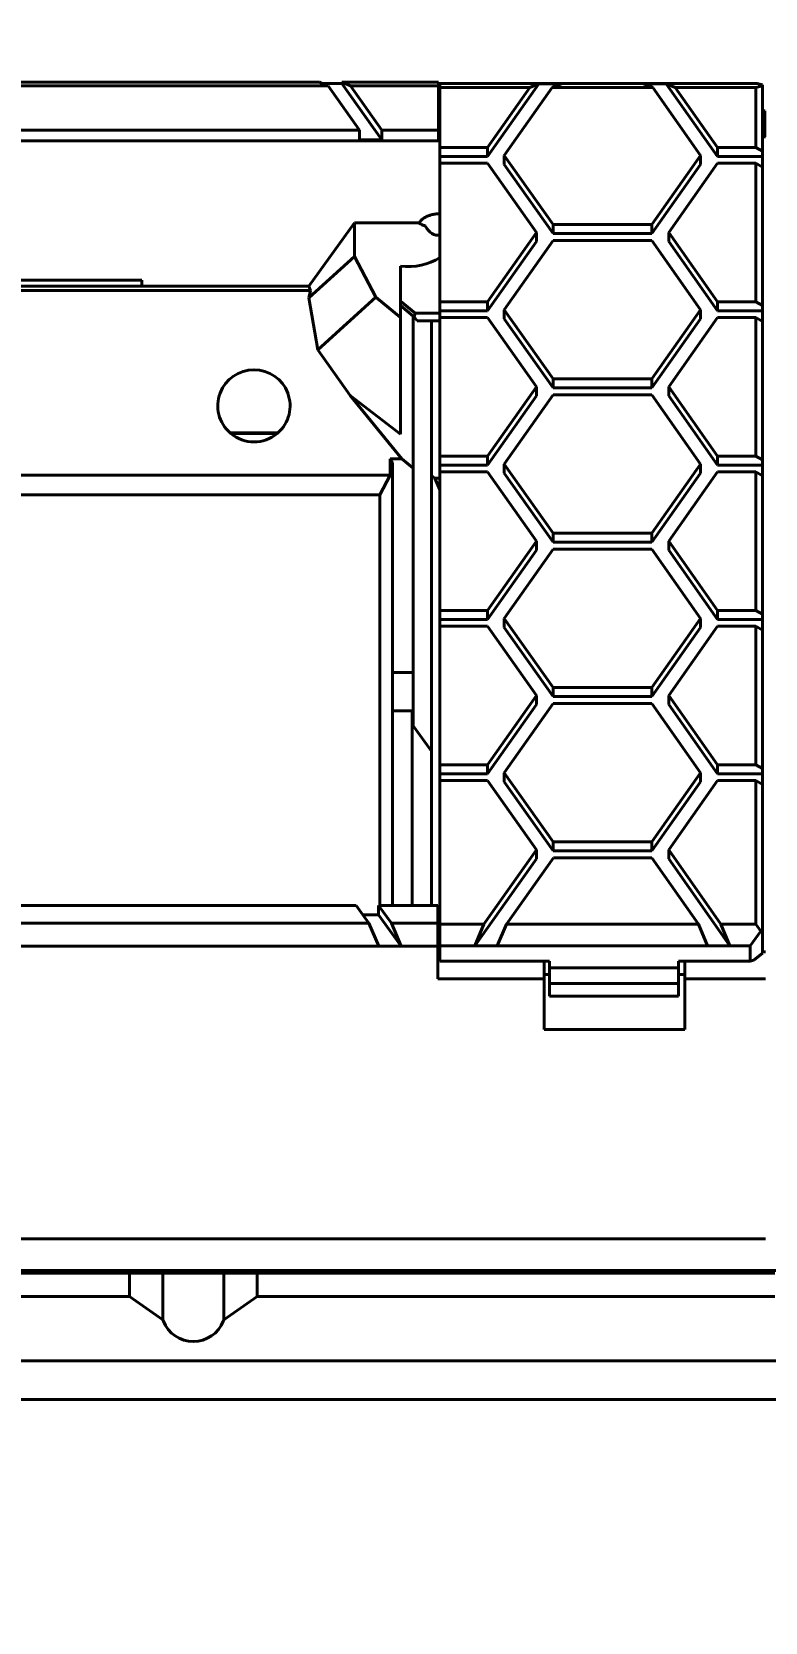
# Model space of a CAD drawing. Header units: millimetres. Extents: x 15 to 415, y 5 to 292.
# Drawn here: x 106.65 to 113.75, y 179.4 to 194.81 of the extents above; entities that cross this region are included whole.
import ezdxf

# ---------------------------------------------------------------- set-up
doc = ezdxf.new("R2010")
doc.units = ezdxf.units.MM
doc.layers.add('Annotations', color=7, linetype='Continuous')
doc.layers.add('Geometries', color=7, linetype='Continuous')
doc.styles.add('Shapr2', font='txt', dxfattribs={"height": 3.3495})
doc.dimstyles.new('ISO-25', dxfattribs={"dimtxt": 2.5, "dimasz": 2.5, "dimexe": 1.25, "dimexo": 0.625, "dimtad": 1, "dimtxsty": 'Standard', "dimcen": 2.5, "dimadec": 0, "dimazin": 0, "dimtfac": 1, "dimtmove": 0, "dimatfit": 3, "dimfxl": 1, "dimarcsym": 0})

# ---------------------------------------------------------------- blocks, each defined once
blk = doc.blocks.new('*D4')
at = {"layer": 'Annotations', "color": 0, "linetype": 'Continuous', "lineweight": 15}
for p, q in [((147.707, 194.18), (147.707, 154.112)), ((87.043, 193.934), (87.043, 154.112)), ((145.207, 155.362), (89.543, 155.362))]:
    blk.add_line(p, q, dxfattribs=at)
at = {"layer": 'Annotations', "color": 0}
for points in [[(89.543, 155.778), (89.543, 154.945), (87.043, 155.362)], [(145.207, 154.945), (145.207, 155.778), (147.707, 155.362)]]:
    blk.add_solid(points, dxfattribs=at)
at = {"layer": 'Defpoints', "color": 0}
for p in [(147.707, 194.805), (87.043, 194.559), (87.043, 155.362)]:
    blk.add_point(p, dxfattribs=at)
at = {"layer": 'Annotations', "color": 0, "lineweight": 15, "insert": (115.248, 158.056), "char_height": 3.3495, "attachment_point": 5, "style": 'Shapr2'}
blk.add_mtext('\\A1;485,31', dxfattribs=at)
blk = doc.blocks.new('*D5')
at = {"layer": 'Annotations', "color": 0, "linetype": 'Continuous', "lineweight": 15}
for p, q in [((95.581, 179.463), (95.581, 163.838)), ((140.581, 179.463), (140.581, 163.838)), ((98.081, 165.088), (138.081, 165.088))]:
    blk.add_line(p, q, dxfattribs=at)
at = {"layer": 'Annotations', "color": 0}
for points in [[(98.081, 165.505), (98.081, 164.671), (95.581, 165.088)], [(138.081, 164.671), (138.081, 165.505), (140.581, 165.088)]]:
    blk.add_solid(points, dxfattribs=at)
at = {"layer": 'Defpoints', "color": 0}
for p in [(95.581, 180.088), (140.581, 180.088), (140.581, 165.088)]:
    blk.add_point(p, dxfattribs=at)
at = {"layer": 'Annotations', "color": 0, "lineweight": 15, "insert": (118.081, 167.463), "char_height": 3.3495, "attachment_point": 5, "style": 'Shapr2'}
blk.add_mtext('\\A1;360', dxfattribs=at)

msp = doc.modelspace()

# ---------------------------------------------------------------- linework, layer by layer
at = {"layer": 'Geometries', "linetype": 'Continuous', "lineweight": 40}
for p, q in [((109.5199, 194.2806), (95.3376, 194.2806)), ((98.0815, 194.3163), (109.4361, 194.3163)), ((109.4607, 194.3058), (109.4361, 194.3163)), ((109.6525, 194.3058), (109.4607, 194.3058)), ((109.5199, 194.2806), (109.4607, 194.3058)), ((109.5199, 194.2806), (109.8218, 193.8515)), ((109.6525, 194.3058), (109.6525, 194.3163)), ((109.7363, 194.2806), (109.6525, 194.3163)), ((109.6525, 194.3163), (110.5877, 194.3163)), ((110.0382, 193.7576), (109.6525, 194.3058)), ((109.7363, 194.2806), (110.0382, 193.8515)), ((110.5877, 194.2806), (109.7363, 194.2806)), ((110.5877, 194.3163), (110.5877, 194.2806)), ((110.5877, 194.0552), (110.5877, 194.2806)), ((110.6002, 194.2335), (110.6002, 194.3052)), ((110.6002, 194.2648), (110.6002, 194.3052)), ((110.6002, 194.3052), (113.6752, 194.3052)), ((111.0616, 193.5975), (111.5599, 194.3021)), ((111.5599, 194.3021), (111.4717, 194.2648)), ((111.7766, 194.3021), (111.5599, 194.3021)), ((111.6884, 194.2648), (111.7766, 194.3021)), ((112.794, 194.3021), (112.5776, 194.3021)), ((112.5776, 194.3021), (112.6653, 194.2648)), ((112.794, 194.3021), (113.2898, 193.5975)), ((112.8817, 194.2648), (112.794, 194.3021)), ((113.7252, 194.2804), (113.6614, 194.2648)), ((113.7252, 194.2929), (113.6752, 194.3052)), ((113.7252, 194.2929), (113.7252, 194.2804)), ((113.7252, 194.2804), (113.7252, 194.046)), ((110.6002, 194.2648), (110.6002, 193.6848)), ((110.6002, 194.2648), (111.4717, 194.2648)), ((111.4717, 194.2648), (111.0616, 193.6848)), ((111.224, 193.608), (111.6884, 194.2648)), ((111.6884, 194.2648), (112.6653, 194.2648)), ((112.6653, 194.2648), (113.1274, 193.608)), ((113.2898, 193.6848), (112.8817, 194.2648)), ((112.8817, 194.2648), (113.6614, 194.2648)), ((113.6614, 194.2648), (113.6614, 193.6848)), ((110.5877, 194.04), (110.5877, 194.0552)), ((110.6002, 194.0552), (110.5877, 194.0552)), ((110.5877, 193.8515), (110.5877, 194.04)), ((110.5877, 194.04), (110.6002, 194.04)), ((113.7495, 194.04), (113.7252, 194.046)), ((113.7252, 194.046), (113.7252, 194.04)), ((113.7495, 194.04), (113.7252, 194.04)), ((113.7252, 194.04), (113.7252, 193.7985)), ((113.7502, 194.0395), (113.7495, 194.04)), ((113.7502, 193.7985), (113.7502, 194.0395)), ((109.8218, 193.8515), (95.8502, 193.8515)), ((109.8218, 193.7576), (109.8218, 193.8515)), ((110.5877, 193.8515), (110.0382, 193.8515)), ((110.0382, 193.7576), (110.0382, 193.8515)), ((110.5877, 193.7985), (110.5877, 193.8515)), ((110.6002, 193.7985), (110.6002, 193.9354)), ((110.5877, 193.7504), (96.1399, 193.7504)), ((110.0382, 193.7576), (109.8218, 193.7576)), ((110.5877, 193.7504), (110.5877, 193.7985)), ((110.6002, 193.7985), (110.5877, 193.7985)), ((110.6002, 193.7465), (110.6002, 193.7985)), ((110.6002, 193.7465), (110.6002, 193.7099)), ((110.6002, 193.7099), (110.6002, 193.5312)), ((110.6002, 193.5975), (110.6002, 193.6848)), ((111.0616, 193.6848), (110.6002, 193.6848)), ((111.0616, 193.5975), (111.0616, 193.6848)), ((113.2898, 193.5975), (113.2898, 193.6848)), ((113.6614, 193.6848), (113.2898, 193.6848)), ((113.7252, 193.6482), (113.6614, 193.6848)), ((113.7502, 193.7985), (113.7252, 193.7985)), ((113.7252, 193.7985), (113.7252, 193.7893)), ((113.7252, 193.7893), (113.7502, 193.7893)), ((113.7252, 193.7893), (113.7252, 193.6482)), ((113.7502, 193.7985), (113.7502, 193.7893)), ((113.7502, 193.7893), (113.7549, 193.7893)), ((110.6002, 193.4439), (110.6002, 193.5975)), ((110.6002, 193.5975), (111.0616, 193.5975)), ((110.6002, 193.4439), (110.6002, 193.5312)), ((110.6002, 193.5312), (110.6002, 192.1898)), ((110.6002, 193.5312), (110.6002, 193.1468)), ((110.6002, 193.5312), (111.0616, 193.5312)), ((111.5359, 192.8605), (111.0616, 193.5312)), ((111.224, 193.608), (111.6983, 192.9373)), ((111.224, 193.5207), (111.224, 193.608)), ((111.6983, 192.85), (111.224, 193.5207)), ((113.1274, 193.608), (112.6555, 192.9373)), ((112.6555, 192.85), (113.1274, 193.5207)), ((113.2898, 193.5312), (112.8179, 192.8605)), ((113.1274, 193.5207), (113.1274, 193.608)), ((113.2898, 193.5975), (113.7252, 193.5975)), ((113.2898, 193.5312), (113.4752, 193.5312)), ((113.4752, 193.5312), (113.6614, 193.5312)), ((113.6614, 193.5312), (113.6614, 192.1898)), ((113.6614, 193.5312), (113.7252, 193.4946)), ((113.7252, 193.5975), (113.7252, 193.6482)), ((113.7252, 193.4946), (113.7252, 193.5975)), ((113.7252, 193.4946), (113.7252, 192.1533)), ((110.6002, 193.0416), (110.6002, 193.1468)), ((109.331, 192.3407), (109.7753, 192.956)), ((109.7753, 192.6299), (109.7753, 192.956)), ((109.7753, 192.956), (110.3894, 192.956)), ((110.3896, 192.9562), (110.3998, 192.9508)), ((110.594, 193.0417), (110.6002, 193.0416)), ((110.6002, 193.0416), (110.6002, 192.8343)), ((111.6983, 192.9373), (112.6555, 192.9373)), ((111.6983, 192.85), (111.6983, 192.9373)), ((112.6555, 192.85), (112.6555, 192.9373)), ((110.6002, 192.8343), (110.6002, 192.6178)), ((111.0616, 192.1898), (111.5359, 192.8605)), ((111.5359, 192.7732), (111.0616, 192.1026)), ((111.224, 192.1131), (111.6983, 192.7837)), ((111.5359, 192.7732), (111.5359, 192.8605)), ((112.6555, 192.85), (111.6983, 192.85)), ((111.6983, 192.7837), (112.6555, 192.7837)), ((112.6555, 192.7837), (113.1274, 192.1131)), ((112.8179, 192.8605), (113.2898, 192.1898)), ((112.8179, 192.7732), (112.8179, 192.8605)), ((113.2898, 192.1026), (112.8179, 192.7732)), ((109.3313, 192.2295), (109.7753, 192.6299)), ((109.7753, 192.6299), (109.9821, 192.2332)), ((110.6002, 192.6178), (110.6002, 192.5511)), ((110.2188, 192.1973), (110.2188, 192.5352)), ((110.6002, 192.0791), (110.6002, 192.5511)), ((109.348, 192.2997), (98.0044, 192.2997)), ((107.7127, 192.3997), (106.1502, 192.3997)), ((106.1502, 192.3407), (107.7127, 192.3407)), ((107.7127, 192.3407), (107.7127, 192.3997)), ((107.7127, 192.3407), (109.331, 192.3407)), ((109.331, 192.3407), (109.348, 192.2997)), ((109.348, 192.2997), (109.3313, 192.2295)), ((109.4181, 191.7246), (109.3313, 192.2295)), ((109.9821, 192.2332), (109.4181, 191.7246)), ((110.2188, 192.0363), (109.9821, 192.2332)), ((110.2188, 192.1973), (110.3631, 192.0791)), ((110.2188, 192.154), (110.2188, 192.1973)), ((110.3438, 192.0516), (110.2188, 192.154)), ((110.2188, 192.0363), (110.2188, 192.154)), ((110.6002, 192.1026), (110.6002, 192.1898)), ((110.6002, 192.1898), (111.0616, 192.1898)), ((111.0616, 192.1026), (111.0616, 192.1898)), ((113.2898, 192.1026), (113.2898, 192.1898)), ((113.2898, 192.1898), (113.6614, 192.1898)), ((113.7252, 192.1533), (113.6614, 192.1898)), ((113.7252, 192.1026), (113.7252, 192.1533)), ((110.2188, 190.9071), (110.2188, 192.0363)), ((110.3438, 192.0181), (110.3438, 192.0516)), ((110.3518, 192.045), (110.3438, 192.0181)), ((110.3438, 190.5787), (110.3438, 192.0181)), ((110.3528, 192.0443), (110.3518, 192.045)), ((110.3518, 192.045), (110.3813, 192.004)), ((110.3631, 192.0791), (110.3528, 192.0443)), ((110.3813, 192.0045), (110.3528, 192.0443)), ((110.3631, 192.0791), (110.6002, 192.0791)), ((110.6002, 192.0045), (110.3813, 192.0045)), ((110.3813, 192.0045), (110.3813, 192.004)), ((110.3813, 192.004), (110.5188, 192.004)), ((110.5188, 192.004), (110.5188, 190.5057)), ((110.6002, 191.949), (110.6002, 192.1026)), ((111.0616, 192.1026), (110.6002, 192.1026)), ((110.6002, 192.0791), (110.6002, 192.0045)), ((110.6002, 192.0045), (110.6002, 192.0363)), ((110.6002, 192.0363), (110.6002, 190.6949)), ((110.6002, 192.0363), (111.0616, 192.0363)), ((110.6002, 191.949), (110.6002, 192.0045)), ((110.6002, 192.0045), (110.6002, 190.4815)), ((111.0616, 192.0363), (111.5359, 191.3656)), ((111.224, 192.0258), (111.224, 192.1131)), ((111.224, 192.1131), (111.6983, 191.4424)), ((111.6983, 191.3551), (111.224, 192.0258)), ((113.1274, 192.1131), (112.6555, 191.4424)), ((112.6555, 191.3551), (113.1274, 192.0258)), ((113.2898, 192.0363), (112.8179, 191.3656)), ((113.1274, 192.0258), (113.1274, 192.1131)), ((113.7252, 192.1026), (113.2898, 192.1026)), ((113.2898, 192.0363), (113.6614, 192.0363)), ((113.6614, 192.0363), (113.6614, 190.6949)), ((113.6614, 192.0363), (113.7252, 191.9997)), ((113.7252, 191.9997), (113.7252, 192.1026)), ((113.7252, 191.9997), (113.7252, 190.6583)), ((109.7308, 191.2824), (109.4181, 191.7246)), ((111.5359, 191.3656), (111.0616, 190.6949)), ((111.5359, 191.2783), (111.5359, 191.3656)), ((112.6555, 191.4424), (111.6983, 191.4424)), ((111.6983, 191.3551), (111.6983, 191.4424)), ((111.6983, 191.3551), (112.6555, 191.3551)), ((112.6555, 191.3551), (112.6555, 191.4424)), ((113.2898, 190.6949), (112.8179, 191.3656)), ((112.8179, 191.2783), (112.8179, 191.3656)), ((110.2328, 190.6696), (109.7308, 191.2824)), ((110.2188, 190.9071), (109.7308, 191.2824)), ((111.0616, 190.6076), (111.5359, 191.2783)), ((111.6983, 191.2888), (111.224, 190.6181)), ((111.6983, 191.2888), (111.907, 191.2888)), ((111.907, 191.2888), (112.4969, 191.2888)), ((112.4969, 191.2888), (112.6555, 191.2888)), ((112.6555, 191.2888), (113.1274, 190.6181)), ((112.8179, 191.2783), (113.2898, 190.6076)), ((109.0317, 190.9197), (108.5686, 190.9197)), ((108.5757, 190.9136), (109.0246, 190.9136)), ((110.1189, 190.5113), (110.1189, 190.6696)), ((110.2328, 190.6696), (110.1189, 190.6696)), ((110.1189, 190.6696), (110.1438, 190.634)), ((110.1438, 190.634), (110.1438, 188.5987)), ((110.3438, 190.5787), (110.2328, 190.6696)), ((110.6002, 190.6076), (110.6002, 190.6949)), ((111.0616, 190.6949), (110.6002, 190.6949)), ((110.6002, 190.454), (110.6002, 190.6076)), ((110.6002, 190.6076), (111.0616, 190.6076)), ((111.0616, 190.6076), (111.0616, 190.6949)), ((111.6983, 189.9474), (111.224, 190.6181)), ((111.224, 190.5308), (111.224, 190.6181)), ((112.6555, 189.9474), (113.1274, 190.6181)), ((113.1274, 190.5308), (113.1274, 190.6181)), ((113.2898, 190.6076), (113.2898, 190.6949)), ((113.6614, 190.6949), (113.2898, 190.6949)), ((113.2898, 190.6076), (113.7252, 190.6076)), ((113.7252, 190.6583), (113.6614, 190.6949)), ((113.7252, 190.6076), (113.7252, 190.6583)), ((113.7252, 190.5047), (113.7252, 190.6076)), ((98.4673, 190.5113), (110.1189, 190.5113)), ((110.0188, 190.319), (110.1189, 190.5113)), ((110.3438, 188.5987), (110.3438, 190.5787)), ((110.5188, 190.5057), (110.5188, 187.8374)), ((110.5188, 190.5057), (110.5534, 190.4815)), ((110.6002, 190.4815), (110.5534, 190.4815)), ((110.6002, 190.3684), (110.5534, 190.4815)), ((111.0616, 190.5413), (110.6002, 190.5413)), ((110.6002, 190.5413), (110.6002, 189.1999)), ((110.6002, 190.4815), (110.6002, 190.5413)), ((110.6002, 190.454), (110.6002, 190.4815)), ((110.6002, 190.4815), (110.6002, 190.3684)), ((111.5359, 189.8706), (111.0616, 190.5413)), ((111.224, 190.5308), (111.6983, 189.8601)), ((113.1274, 190.5308), (112.6555, 189.8601)), ((113.2898, 190.5413), (112.8179, 189.8706)), ((113.6614, 190.5413), (113.2898, 190.5413)), ((113.6614, 190.5413), (113.6614, 189.1999)), ((113.6614, 190.5413), (113.7252, 190.5047)), ((113.7252, 190.5047), (113.7252, 189.1634)), ((110.0188, 190.319), (98.539, 190.319)), ((110.0188, 186.3422), (110.0188, 190.319)), ((110.6002, 190.3684), (110.6002, 186.3309)), ((111.0616, 189.1999), (111.5359, 189.8706)), ((111.5359, 189.7833), (111.5359, 189.8706)), ((111.6983, 189.9474), (112.6555, 189.9474)), ((111.6983, 189.8601), (111.6983, 189.9474)), ((112.6555, 189.8601), (111.6983, 189.8601)), ((112.6555, 189.8601), (112.6555, 189.9474)), ((112.8179, 189.7833), (112.8179, 189.8706)), ((113.2898, 189.1999), (112.8179, 189.8706)), ((111.5359, 189.7833), (111.0616, 189.1127)), ((111.224, 189.1231), (111.6983, 189.7938)), ((112.6555, 189.7938), (111.6983, 189.7938)), ((113.1274, 189.1231), (112.6555, 189.7938)), ((112.8179, 189.7833), (113.2898, 189.1127)), ((110.6002, 189.1127), (110.6002, 189.1999)), ((110.6002, 189.1999), (111.0616, 189.1999)), ((111.0616, 189.1127), (111.0616, 189.1999)), ((113.2898, 189.1127), (113.2898, 189.1999)), ((113.2898, 189.1999), (113.6614, 189.1999)), ((113.7252, 189.1634), (113.6614, 189.1999)), ((110.6002, 188.9591), (110.6002, 189.1127)), ((111.0616, 189.1127), (110.6002, 189.1127)), ((110.6002, 188.9591), (110.6002, 189.0464)), ((110.6002, 189.0464), (110.6002, 187.705)), ((110.6002, 189.0464), (111.0616, 189.0464)), ((111.0616, 189.0464), (111.5359, 188.3757)), ((111.224, 189.1231), (111.6983, 188.4525)), ((111.224, 189.0359), (111.224, 189.1231)), ((112.6555, 188.4525), (113.1274, 189.1231)), ((112.8179, 188.3757), (113.2898, 189.0464)), ((113.1274, 189.0359), (113.1274, 189.1231)), ((113.7252, 189.1127), (113.2898, 189.1127)), ((113.2898, 189.0464), (113.6614, 189.0464)), ((113.6614, 189.0464), (113.6614, 187.705)), ((113.6614, 189.0464), (113.7252, 189.0098)), ((113.7252, 189.1127), (113.7252, 189.1634)), ((113.7252, 189.0098), (113.7252, 189.1127)), ((111.6983, 188.3652), (111.224, 189.0359)), ((113.1274, 189.0359), (112.6555, 188.3652)), ((113.7252, 189.0098), (113.7252, 187.6684)), ((110.1438, 188.5987), (110.3438, 188.5987)), ((110.1438, 188.2287), (110.1438, 188.5987)), ((110.3438, 188.2113), (110.3438, 188.5987)), ((111.6983, 188.4525), (112.6555, 188.4525)), ((111.6983, 188.3652), (111.6983, 188.4525)), ((112.6555, 188.3652), (112.6555, 188.4525)), ((111.5359, 188.3757), (111.0616, 187.705)), ((111.0616, 187.6177), (111.5359, 188.2884)), ((111.224, 187.6282), (111.6983, 188.2989)), ((111.5359, 188.2884), (111.5359, 188.3757)), ((112.6555, 188.3652), (111.6983, 188.3652)), ((111.6983, 188.2989), (112.0969, 188.2989)), ((112.4969, 188.2989), (112.0969, 188.2989)), ((112.4969, 188.2989), (112.6555, 188.2989)), ((113.1274, 187.6282), (112.6555, 188.2989)), ((112.8179, 188.2884), (112.8179, 188.3757)), ((113.2898, 187.705), (112.8179, 188.3757)), ((112.8179, 188.2884), (113.2898, 187.6177)), ((110.3313, 188.2287), (110.1438, 188.2287)), ((110.1438, 188.2287), (110.1438, 186.3422)), ((110.3313, 186.3422), (110.3313, 188.2287)), ((110.3313, 188.2287), (110.3438, 188.2113)), ((110.3438, 188.0811), (110.3438, 188.2113)), ((110.5188, 187.8374), (110.3438, 188.0811)), ((110.5188, 187.8374), (110.5188, 186.3422)), ((110.6002, 187.705), (111.0616, 187.705)), ((110.6002, 187.6177), (110.6002, 187.705)), ((111.0616, 187.6177), (111.0616, 187.705)), ((113.2898, 187.6177), (113.2898, 187.705)), ((113.2898, 187.705), (113.6614, 187.705)), ((113.7252, 187.6684), (113.6614, 187.705)), ((113.7252, 187.6177), (113.7252, 187.6684)), ((110.6002, 187.4641), (110.6002, 187.6177)), ((111.0616, 187.6177), (110.6002, 187.6177)), ((111.0616, 187.5514), (110.6002, 187.5514)), ((110.6002, 187.5514), (110.6002, 186.1594)), ((110.6002, 187.4641), (110.6002, 187.5514)), ((111.0616, 187.5514), (111.5359, 186.8807)), ((111.224, 187.6282), (111.6983, 186.9575)), ((111.224, 187.5409), (111.224, 187.6282)), ((111.6983, 186.8702), (111.224, 187.5409)), ((113.1274, 187.6282), (112.6555, 186.9575)), ((112.6555, 186.8702), (113.1274, 187.5409)), ((113.2898, 187.5514), (112.8179, 186.8807)), ((113.1274, 187.5409), (113.1274, 187.6282)), ((113.7252, 187.6177), (113.2898, 187.6177)), ((113.2898, 187.5514), (113.6614, 187.5514)), ((113.6614, 187.5514), (113.6614, 186.1621)), ((113.6614, 187.5514), (113.7252, 187.5148)), ((113.7252, 187.5148), (113.7252, 187.6177)), ((113.7252, 187.5148), (113.7252, 186.098)), ((111.6983, 186.9575), (112.6555, 186.9575)), ((111.6983, 186.8702), (111.6983, 186.9575)), ((112.6555, 186.8702), (112.6555, 186.9575)), ((111.5359, 186.7934), (110.9395, 185.9502)), ((111.0257, 186.1594), (111.5359, 186.8807)), ((111.7009, 186.8039), (111.2456, 186.1621)), ((111.5359, 186.7934), (111.5359, 186.8807)), ((112.6555, 186.8702), (111.6983, 186.8702)), ((112.6555, 186.8039), (111.7009, 186.8039)), ((113.1071, 186.1621), (112.6555, 186.8039)), ((112.8179, 186.8807), (113.3235, 186.1621)), ((112.8179, 186.7934), (112.8179, 186.8807)), ((113.4112, 185.9502), (112.8179, 186.7934)), ((98.539, 186.3422), (109.7908, 186.3422)), ((109.7908, 186.3422), (109.8564, 186.2505)), ((110.0082, 186.3422), (110.0079, 186.2505)), ((110.1316, 186.1696), (110.0082, 186.3422)), ((110.0082, 186.3422), (110.0188, 186.3422)), ((110.0188, 186.3422), (110.1438, 186.3422)), ((110.1438, 186.3422), (110.3313, 186.3422)), ((110.3313, 186.3422), (110.5188, 186.3422)), ((110.5188, 186.3422), (110.5813, 186.3422)), ((110.5813, 186.3309), (110.5813, 186.3422)), ((110.5813, 186.1696), (110.5813, 186.3309)), ((110.5813, 186.3309), (110.6002, 186.3309)), ((110.6002, 186.3309), (110.6002, 186.112)), ((95.3376, 186.1696), (109.9143, 186.1696)), ((109.8564, 186.2505), (109.9143, 186.1696)), ((109.8564, 186.2505), (110.0079, 186.2505)), ((110.0084, 185.946), (109.9143, 186.1696)), ((110.0079, 186.2505), (110.2257, 185.946)), ((110.1316, 186.1696), (110.5813, 186.1696)), ((110.2257, 185.946), (110.1316, 186.1696)), ((110.5813, 185.946), (110.5813, 186.1696)), ((110.6002, 185.9518), (110.6002, 186.1594)), ((111.0257, 186.1594), (110.6002, 186.1594)), ((111.0257, 186.1594), (110.9395, 185.9518)), ((111.1571, 185.9502), (111.2456, 186.1621)), ((113.1071, 186.1621), (111.2456, 186.1621)), ((113.1948, 185.9502), (113.1071, 186.1621)), ((113.6614, 186.1621), (113.3235, 186.1621)), ((113.4112, 185.9502), (113.3235, 186.1621)), ((113.6614, 186.1621), (113.7101, 186.0943)), ((110.6002, 186.0069), (110.6002, 186.112)), ((110.6002, 186.0069), (110.6002, 185.9357)), ((113.7101, 186.0943), (113.6066, 185.9502)), ((113.7101, 186.0943), (113.7252, 186.098)), ((113.7252, 186.098), (113.7252, 185.892)), ((110.0084, 185.946), (95.3001, 185.946)), ((110.0084, 185.946), (110.2257, 185.946)), ((110.5813, 185.946), (110.2257, 185.946)), ((110.5813, 185.946), (110.5813, 185.9452)), ((110.5813, 185.9452), (110.5813, 185.6324)), ((110.5813, 185.9452), (110.5877, 185.9452)), ((110.5877, 185.9452), (110.5877, 185.9357)), ((110.5877, 185.9357), (110.6002, 185.9357)), ((110.5877, 185.9357), (110.5877, 185.892)), ((110.6002, 185.892), (110.5877, 185.892)), ((110.6002, 185.9518), (110.9395, 185.9518)), ((110.6002, 185.8028), (110.6002, 185.9518)), ((110.6002, 185.9357), (110.6002, 185.892)), ((110.6002, 185.892), (110.6002, 185.803)), ((110.9395, 185.9518), (110.9395, 185.9502)), ((111.1571, 185.9502), (110.9395, 185.9502)), ((113.1948, 185.9502), (111.1571, 185.9502)), ((113.4112, 185.9502), (113.1948, 185.9502)), ((113.6066, 185.9502), (113.4112, 185.9502)), ((113.6066, 185.8028), (113.6066, 185.9502)), ((113.6066, 185.8028), (113.644, 185.8119)), ((113.644, 185.8119), (113.7252, 185.8784)), ((113.7549, 185.892), (113.7252, 185.892)), ((113.7252, 185.892), (113.7252, 185.8784)), ((110.6002, 185.803), (110.6002, 185.8028)), ((110.6002, 185.8028), (110.8814, 185.8028)), ((111.6127, 185.8028), (110.8814, 185.8028)), ((111.6127, 185.8028), (111.6127, 185.6732)), ((111.6127, 185.8028), (111.6627, 185.8028)), ((111.6127, 185.6732), (111.6627, 185.6732)), ((111.6127, 185.6732), (111.6127, 185.6324)), ((111.6627, 185.8028), (111.6627, 185.7376)), ((111.6627, 185.7376), (112.9127, 185.7376)), ((111.6627, 185.6732), (111.6627, 185.7376)), ((111.6627, 185.5874), (111.6627, 185.6732)), ((112.9127, 185.8028), (112.9438, 185.8028)), ((112.9127, 185.8028), (112.9127, 185.7376)), ((112.9127, 185.7376), (112.9127, 185.6732)), ((112.9127, 185.6732), (112.9752, 185.6732)), ((112.9127, 185.6732), (112.9127, 185.5874)), ((112.9438, 185.8028), (112.9752, 185.8028)), ((112.9752, 185.8028), (112.9752, 185.6732)), ((112.9752, 185.8028), (113.6066, 185.8028)), ((112.9752, 185.6732), (112.9752, 185.6324)), ((110.5813, 185.6324), (111.6127, 185.6324)), ((111.6127, 185.1387), (111.6127, 185.6324)), ((112.9127, 185.5874), (111.6627, 185.5874)), ((111.6627, 185.5874), (111.6627, 185.464)), ((112.9127, 185.5874), (112.9127, 185.464)), ((112.9752, 185.6324), (112.9752, 185.1387)), ((112.9752, 185.6324), (113.7549, 185.6324)), ((111.6627, 185.464), (112.9127, 185.464)), ((111.6127, 185.1387), (112.9752, 185.1387)), ((98.2559, 183.1134), (113.7563, 183.1134)), ((118.0877, 182.8053), (98.3377, 182.8053)), ((102.5805, 182.7803), (107.595, 182.7803)), ((107.595, 182.5553), (107.595, 182.7803)), ((107.595, 182.7803), (107.918, 182.7803)), ((107.918, 182.7803), (107.918, 182.3266)), ((107.918, 182.7803), (108.5075, 182.7803)), ((108.5075, 182.7803), (108.8305, 182.7803)), ((108.5075, 182.3266), (108.5075, 182.7803)), ((108.8305, 182.7803), (108.8305, 182.5553)), ((113.845, 182.7803), (108.8305, 182.7803)), ((102.5805, 182.5553), (107.595, 182.5553)), ((107.595, 182.5553), (107.918, 182.3266)), ((108.5075, 182.3266), (108.8305, 182.5553)), ((108.8305, 182.5553), (113.845, 182.5553)), ((107.918, 182.3266), (107.9225, 182.3144)), ((108.5075, 182.3266), (108.5029, 182.3144)), ((98.3377, 181.9303), (118.0877, 181.9303)), ((98.0815, 181.5553), (138.0815, 181.5553))]:
    msp.add_line(p, q, dxfattribs=at)
at = {"layer": 'Geometries', "linetype": 'Continuous', "lineweight": 40, "flags": 128}
for points in [[(110.3997, 192.9509), (110.4023, 192.9554), (110.4063, 192.9616), (110.4108, 192.9678), (110.4159, 192.9739), (110.4214, 192.9798), (110.4274, 192.9856), (110.4339, 192.9912), (110.4409, 192.9965), (110.4482, 193.0017), (110.4559, 193.0065), (110.464, 193.0111), (110.4725, 193.0154), (110.4812, 193.0194), (110.4901, 193.0231), (110.4993, 193.0264), (110.5087, 193.0294), (110.5181, 193.0321), (110.5277, 193.0344), (110.5373, 193.0364), (110.5469, 193.0381), (110.5565, 193.0394), (110.5661, 193.0404), (110.5755, 193.0411), (110.5848, 193.0415), (110.594, 193.0417)], [(110.3998, 192.9508), (110.4012, 192.9501), (110.4129, 192.9441), (110.4246, 192.9384), (110.4365, 192.9329), (110.4485, 192.9276), (110.4607, 192.9226)]]:
    msp.add_lwpolyline(points, dxfattribs=at)
at = {"layer": 'Geometries', "linetype": 'Continuous', "lineweight": 40}
for centre, radius, start, end in [((108.8002, 191.1822), 0.35, 311.40973, 228.59027), ((108.8002, 191.1822), 0.35, 228.59027, 230.11475), ((108.8002, 191.1822), 0.35, 230.11475, 309.88525), ((108.8002, 191.1822), 0.35, 309.88525, 311.40973), ((108.2127, 182.4303), 0.3125, 201.76901, 338.23099)]:
    msp.add_arc(centre, radius, start, end, dxfattribs=at)
for centre, major_axis, ratio, start_param, end_param in [((110.5877, 193.1203), (0, 0.2867), 0.6103873, 2.3310929, 3.2130829), ((110.2938, 192.935), (-0.4938, 0), 0.819152, 1.4183335, 2.2401859)]:
    msp.add_ellipse(centre, major_axis=major_axis, ratio=ratio, start_param=start_param, end_param=end_param, dxfattribs=at)

# ---------------------------------------------------------------- dimensions: what is measured, and where the dimension line sits
at = {"layer": 'Annotations', "linetype": 'Continuous', "lineweight": 15}
for base, p1, p2, picture, middle in [((87.0433, 155.3618), (147.7071, 194.8053), (87.0433, 194.5587), '*D4', (115.2484, 155.3618)), ((140.5815, 165.0881), (95.5815, 180.0881), (140.5815, 180.0881), '*D5', (118.0815, 165.0881))]:
    dim = msp.add_linear_dim(base=base, p1=p1, p2=p2, dimstyle='ISO-25', override={"dimscale": 1, "dimgap": 0.7, "dimdec": 2, "dimlfac": 8, "dimrnd": 0.01, "dimzin": 8, "dimdsep": 44, "dimtxsty": 'Shapr2', "dimse1": 0, "dimse2": 0, "dimadec": 2, "dimtol": 0, "dimlim": 0, "dimtp": 0, "dimtm": 0, "dimtfac": 0.6, "dimtdec": 8, "dimfrac": 2, "dimtolj": 1, "dimlwd": 15, "dimlwe": 15}, dxfattribs=at)
    dim.commit()
    dim.dimension.update_dxf_attribs({"geometry": picture, "text_midpoint": middle, "dimtype": 160})

doc.saveas('drawing.dxf')
